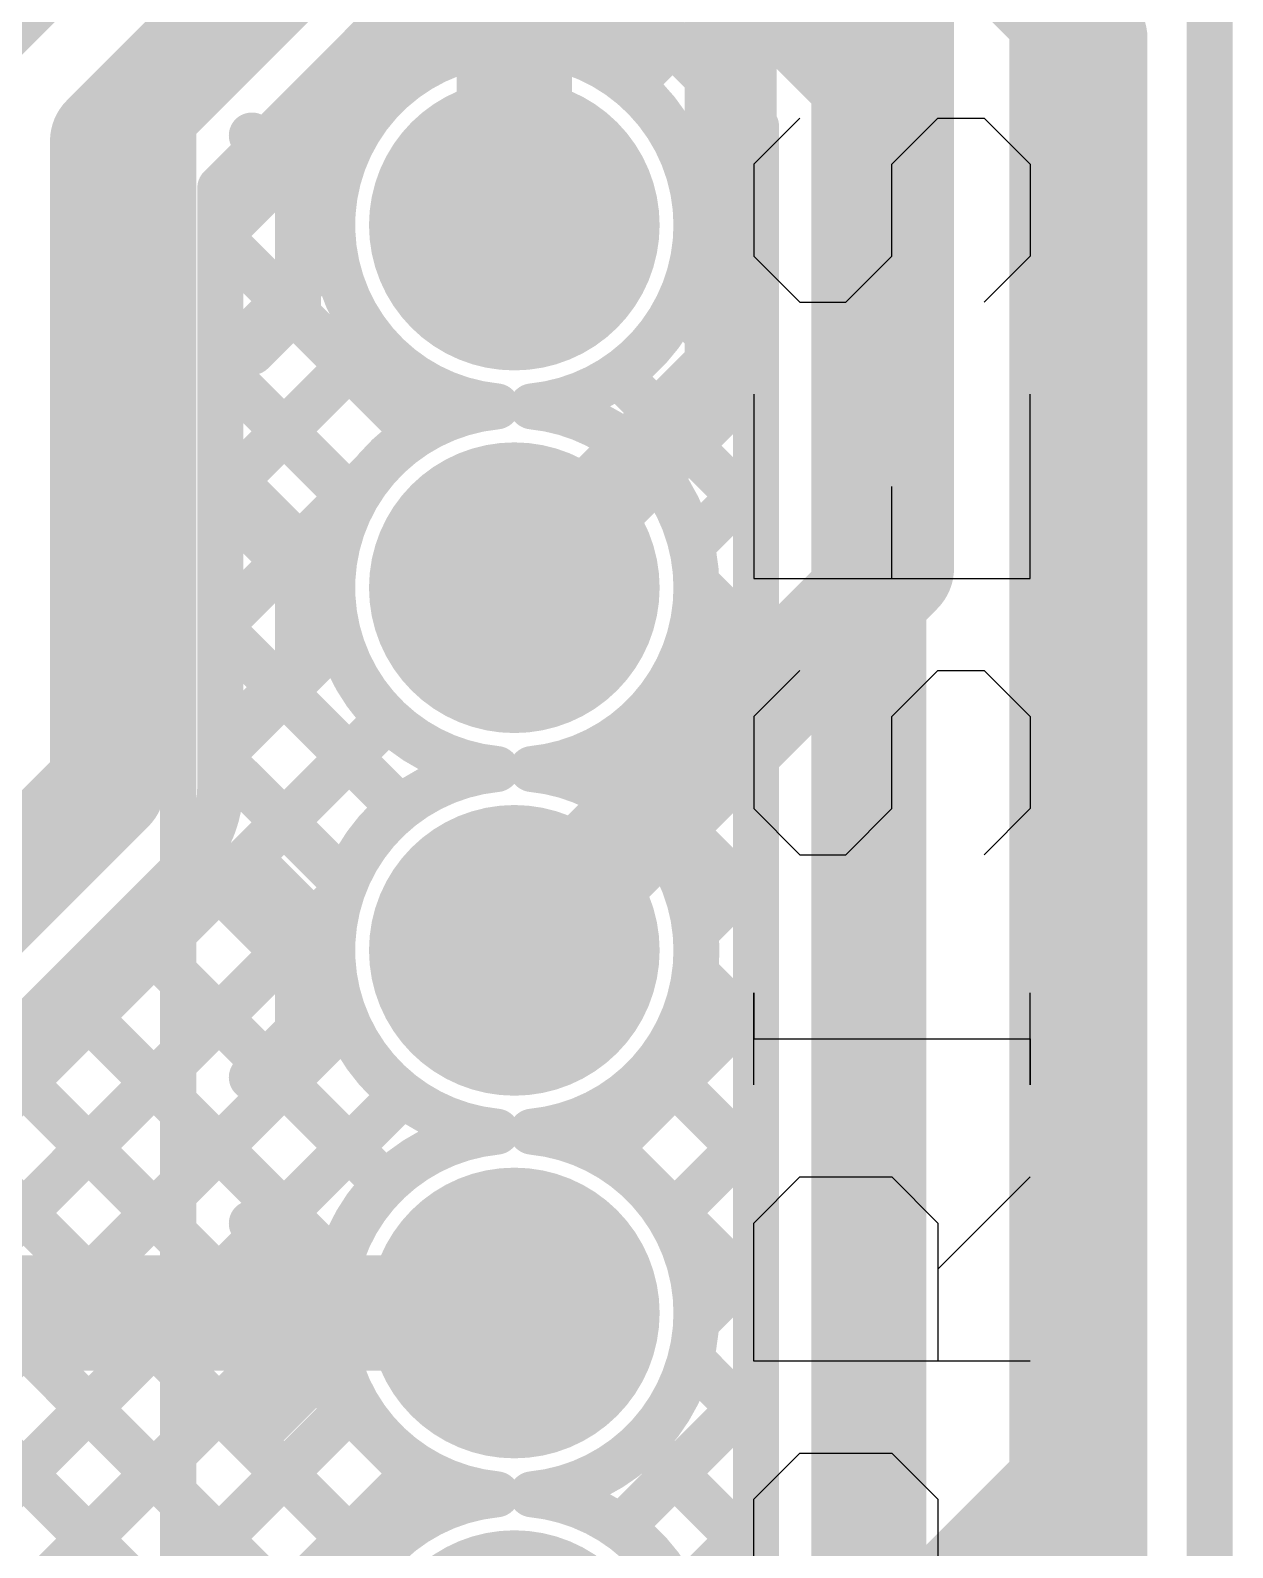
# Model space of a CAD drawing. Header units: millimetres. Extents: x 0.78 to 3.29, y 2.96 to 5.31.
# Drawn here: x 3.0279 to 3.289, y 4.1983 to 4.5277 of the extents above; entities that cross this region are included whole.
import ezdxf

# ---------------------------------------------------------------- set-up
doc = ezdxf.new("R2010")
doc.units = ezdxf.units.MM
doc.header["$MEASUREMENT"] = 0
for name, color, linetype in [('BottomLayer', 5, 'Continuous'), ('BottomOverlay', 54, 'Continuous'), ('BottomSolder', 6, 'Continuous'), ('Mechanical2', 216, 'Continuous'), ('MultiLayer', 9, 'Continuous'), ('PadHoleLayer', 156, 'Continuous'), ('TopLayer', 1, 'Continuous'), ('TopOverlay', 2, 'Continuous'), ('TopSolder', 216, 'Continuous')]:
    doc.layers.add(name, color=color, linetype=linetype)

# ---------------------------------------------------------------- blocks, each defined once
blk = doc.blocks.new('B13B_PH_K_S_LF__SN__B_12')
at = {"layer": 'BottomLayer', "const_width": 0.02756}
for points in [[(0.22244, 0, 1), (0.25, 0, 1)], [(0.30118, 0, 1), (0.32874, 0, 1)], [(0.37992, 0, 1), (0.40748, 0, 1)], [(0.45866, 0, 1), (0.48622, 0, 1)]]:
    blk.add_lwpolyline(points, format="xyb", close=True, dxfattribs=at)
at = {"layer": 'BottomOverlay'}
for points, const_width in [([(-0.55344, 0.073), (0.55334, 0.073)], 0.00787), ([(0.20866, 0.057), (0.21866, 0.047)], 0.01), ([(0.25566, 0.057), (0.24566, 0.047)], 0.01), ([(0.2874, 0.057), (0.2974, 0.047)], 0.01), ([(0.3344, 0.057), (0.3244, 0.047)], 0.01), ([(0.36614, 0.057), (0.37614, 0.047)], 0.01), ([(0.41314, 0.057), (0.40314, 0.047)], 0.01), ([(0.44488, 0.057), (0.45488, 0.047)], 0.01), ([(0.49188, 0.057), (0.48188, 0.047)], 0.01), ([(0.21866, 0.047), (0.24566, 0.047)], 0.01), ([(0.2974, 0.047), (0.3244, 0.047)], 0.01), ([(0.37614, 0.047), (0.40314, 0.047)], 0.01), ([(0.45488, 0.047), (0.48188, 0.047)], 0.01), ([(-0.55344, -0.113), (0.55334, -0.113)], 0.00787)]:
    blk.add_lwpolyline(points, dxfattribs=dict(at, const_width=const_width))
at = {"layer": 'BottomOverlay', "const_width": 0.005}
for points in [[(0.20616, 0.057, 1), (0.21116, 0.057, 1)], [(0.25316, 0.057, 1), (0.25816, 0.057, 1)], [(0.2849, 0.057, 1), (0.2899, 0.057, 1)], [(0.3319, 0.057, 1), (0.3369, 0.057, 1)], [(0.36364, 0.057, 1), (0.36864, 0.057, 1)], [(0.41064, 0.057, 1), (0.41564, 0.057, 1)], [(0.44238, 0.057, 1), (0.44738, 0.057, 1)], [(0.48938, 0.057, 1), (0.49438, 0.057, 1)], [(0.21616, 0.047, 1), (0.22116, 0.047, 1)], [(0.21616, 0.047, 1), (0.22116, 0.047, 1)], [(0.24316, 0.047, 1), (0.24816, 0.047, 1)], [(0.24316, 0.047, 1), (0.24816, 0.047, 1)], [(0.2949, 0.047, 1), (0.2999, 0.047, 1)], [(0.2949, 0.047, 1), (0.2999, 0.047, 1)], [(0.3219, 0.047, 1), (0.3269, 0.047, 1)], [(0.3219, 0.047, 1), (0.3269, 0.047, 1)], [(0.37364, 0.047, 1), (0.37864, 0.047, 1)], [(0.37364, 0.047, 1), (0.37864, 0.047, 1)], [(0.40064, 0.047, 1), (0.40564, 0.047, 1)], [(0.40064, 0.047, 1), (0.40564, 0.047, 1)], [(0.45238, 0.047, 1), (0.45738, 0.047, 1)], [(0.45238, 0.047, 1), (0.45738, 0.047, 1)], [(0.47938, 0.047, 1), (0.48438, 0.047, 1)], [(0.47938, 0.047, 1), (0.48438, 0.047, 1)]]:
    blk.add_lwpolyline(points, format="xyb", close=True, dxfattribs=at)
at = {"layer": 'BottomSolder', "const_width": 0.03156}
for points in [[(0.1417, 0, 1), (0.17326, 0, 1)], [(0.22044, 0, 1), (0.252, 0, 1)], [(0.29918, 0, 1), (0.33074, 0, 1)], [(0.37792, 0, 1), (0.40948, 0, 1)], [(0.45666, 0, 1), (0.48822, 0, 1)]]:
    blk.add_lwpolyline(points, format="xyb", close=True, dxfattribs=at)
at = {"layer": 'MultiLayer', "const_width": 0.02756}
for points in [[(0.22244, 0, 1), (0.25, 0, 1)], [(0.30118, 0, 1), (0.32874, 0, 1)], [(0.37992, 0, 1), (0.40748, 0, 1)], [(0.45866, 0, 1), (0.48622, 0, 1)]]:
    blk.add_lwpolyline(points, format="xyb", close=True, dxfattribs=at)
at = {"layer": 'PadHoleLayer', "const_width": 0.01476}
for points in [[(0.22884, 0, 1), (0.2436, 0, 1)], [(0.30758, 0, 1), (0.32234, 0, 1)], [(0.38632, 0, 1), (0.40108, 0, 1)], [(0.46506, 0, 1), (0.47982, 0, 1)]]:
    blk.add_lwpolyline(points, format="xyb", close=True, dxfattribs=at)
at = {"layer": 'TopLayer', "const_width": 0.02756}
for points in [[(0.22244, 0, 1), (0.25, 0, 1)], [(0.30118, 0, 1), (0.32874, 0, 1)], [(0.37992, 0, 1), (0.40748, 0, 1)], [(0.45866, 0, 1), (0.48622, 0, 1)]]:
    blk.add_lwpolyline(points, format="xyb", close=True, dxfattribs=at)
at = {"layer": 'TopSolder', "const_width": 0.03156}
for points in [[(0.1417, 0, 1), (0.17326, 0, 1)], [(0.22044, 0, 1), (0.252, 0, 1)], [(0.29918, 0, 1), (0.33074, 0, 1)], [(0.37792, 0, 1), (0.40948, 0, 1)], [(0.45666, 0, 1), (0.48822, 0, 1)]]:
    blk.add_lwpolyline(points, format="xyb", close=True, dxfattribs=at)

msp = doc.modelspace()

# ---------------------------------------------------------------- linework, layer by layer
at = {"layer": 'BottomLayer'}
for points, const_width in [([(3.253, 4.21174), (3.253, 4.62103)], 0.025), ([(3.216, 4.41096), (3.216, 4.59046)], 0.025), ([(3.18, 4.4537), (3.18, 4.571)], 0.02), ([(3.133, 4.48544), (3.133, 4.5594)], 0.025), ([(3.133, 4.4067), (3.18, 4.4537)], 0.02), ([(3.133, 4.32796), (3.216, 4.41096)], 0.025), ([(3.124, 4.4067), (3.1285, 4.4112)], 0.02), ([(3.124, 4.32796), (3.1285, 4.33246)], 0.025), ([(2.90478, 4.24922), (3.133, 4.24922)], 0.025), ([(3.133, 4.09174), (3.253, 4.21174)], 0.025)]:
    msp.add_lwpolyline(points, dxfattribs=dict(at, const_width=const_width))
for points, const_width in [([(3.12675, 4.48544, 1), (3.13925, 4.48544, 1)], 0.0125), ([(3.175, 4.4537, 1), (3.185, 4.4537, 1)], 0.01), ([(3.175, 4.4537, 1), (3.185, 4.4537, 1)], 0.01), ([(3.20975, 4.41096, 1), (3.22225, 4.41096, 1)], 0.0125), ([(3.20975, 4.41096, 1), (3.22225, 4.41096, 1)], 0.0125), ([(3.1235, 4.4112, 1), (3.1335, 4.4112, 1)], 0.01), ([(3.119, 4.4067, 1), (3.129, 4.4067, 1)], 0.01), ([(3.128, 4.4067, 1), (3.138, 4.4067, 1)], 0.01), ([(3.12225, 4.33246, 1), (3.13475, 4.33246, 1)], 0.0125), ([(3.11775, 4.32796, 1), (3.13025, 4.32796, 1)], 0.0125), ([(3.12675, 4.32796, 1), (3.13925, 4.32796, 1)], 0.0125), ([(3.12675, 4.24922, 1), (3.13925, 4.24922, 1)], 0.0125), ([(3.24675, 4.21174, 1), (3.25925, 4.21174, 1)], 0.0125), ([(3.24675, 4.21174, 1), (3.25925, 4.21174, 1)], 0.0125)]:
    msp.add_lwpolyline(points, format="xyb", close=True, dxfattribs=dict(at, const_width=const_width))
at = {"layer": 'Mechanical2', "const_width": 0.01}
msp.add_lwpolyline([(3.284, 5.129), (3.284, 2.963)], dxfattribs=at)
at = {"layer": 'TopLayer'}
for points, const_width in [([(2.99883, 4.51283), (3.08, 4.594)], 0.025), ([(3.19, 4.594), (3.258, 4.526)], 0.025), ([(3.04466, 4.50366), (3.092, 4.551)], 0.025), ([(3.176, 4.551), (3.21, 4.517)], 0.025), ([(3.258, 4.045), (3.258, 4.526)], 0.025), ([(3.06916, 4.49351), (3.10215, 4.5265)], 0.01), ([(3.06916, 4.48337), (3.11229, 4.5265)], 0.01), ([(3.10215, 4.5265), (3.16585, 4.5265)], 0.01), ([(3.11025, 4.5265), (3.11573, 4.52103)], 0.01), ([(3.13854, 4.5265), (3.14082, 4.52422)], 0.01), ([(3.15825, 4.51589), (3.16735, 4.525)], 0.01), ([(3.16585, 4.5265), (3.1855, 4.50685)], 0.01), ([(3.21, 3.967), (3.21, 4.517)], 0.025), ([(3.09206, 4.51641), (3.10049, 4.50798)], 0.01), ([(3.04466, 4.36366), (3.04466, 4.50366)], 0.025), ([(3.17002, 4.49938), (3.1815, 4.51086)], 0.01), ([(3.1855, 3.97715), (3.1855, 4.50685)], 0.01), ([(3.07792, 4.50227), (3.09346, 4.48672)], 0.01), ([(3.06916, 4.36366), (3.06916, 4.49351)], 0.01), ([(3.17178, 4.49326), (3.1855, 4.47954)], 0.01), ([(3.16977, 4.47084), (3.1855, 4.48658)], 0.01), ([(3.06916, 4.48274), (3.1118, 4.4401)], 0.01), ([(3.06916, 4.45509), (3.09385, 4.47978)], 0.01), ([(3.16859, 4.46817), (3.1855, 4.45125)], 0.01), ([(3.06916, 4.42681), (3.10255, 4.46019)], 0.01), ([(3.16142, 4.43422), (3.1855, 4.45829)], 0.01), ([(3.06916, 4.45446), (3.09817, 4.42545)], 0.01), ([(3.15554, 4.45293), (3.1855, 4.42297)], 0.01), ([(3.10799, 4.43735), (3.11906, 4.44842)], 0.01), ([(3.14371, 4.44478), (3.1476, 4.44867)], 0.01), ([(3.06916, 4.39852), (3.10235, 4.43171)], 0.01), ([(3.17146, 4.41597), (3.1855, 4.43001)], 0.01), ([(3.06916, 4.42617), (3.09378, 4.40156)], 0.01), ([(3.17255, 4.40764), (3.1855, 4.39469)], 0.01), ([(3.14824, 4.36447), (3.1855, 4.40172)], 0.01), ([(3.06916, 4.39789), (3.10824, 4.35881)], 0.01), ([(3.06916, 4.37024), (3.09492, 4.39599)], 0.01), ([(3.1664, 4.3855), (3.1855, 4.3664)], 0.01), ([(2.99607, 4.26886), (3.10549, 4.37828)], 0.01), ([(3.16426, 4.3522), (3.1855, 4.37344)], 0.01), ([(3.00367, 4.32267), (3.04466, 4.36366)], 0.025), ([(3.15175, 4.37187), (3.1855, 4.33812)], 0.01), ([(3.06916, 4.3696), (3.09623, 4.34254)], 0.01), ([(3.12122, 4.36572), (3.12373, 4.36824)], 0.01), ([(3.06303, 4.34745), (3.0957, 4.31478)], 0.01), ([(3.02101, 4.30537), (3.06196, 4.34631)], 0.01), ([(3.17235, 4.33201), (3.1855, 4.34515)], 0.01), ([(2.99607, 4.24058), (3.09524, 4.33974)], 0.01), ([(3.04892, 4.33327), (3.10502, 4.27718)], 0.01), ([(3.17226, 4.32308), (3.1855, 4.30983)], 0.01), ([(3.03478, 4.31913), (3.09472, 4.25919)], 0.01), ([(3.15235, 4.28372), (3.1855, 4.31687)], 0.01), ([(2.99607, 4.21229), (3.0965, 4.31272)], 0.01), ([(3.02063, 4.30499), (3.11839, 4.20724)], 0.01), ([(3.16385, 4.3032), (3.1855, 4.28155)], 0.01), ([(2.99918, 4.29817), (3.10213, 4.19522)], 0.01), ([(2.99607, 4.18401), (3.10876, 4.2967)], 0.01), ([(3.14758, 4.29119), (3.1855, 4.25326)], 0.01), ([(3.11982, 4.29066), (3.12299, 4.28749)], 0.01), ([(3.16676, 4.26984), (3.1855, 4.28859)], 0.01), ([(2.99607, 4.27299), (3.09374, 4.17532)], 0.01), ([(3.17251, 4.24731), (3.1855, 4.2603)], 0.01), ([(2.99735, 4.157), (3.09365, 4.25331)], 0.01), ([(2.99607, 4.2447), (3.11422, 4.12656)], 0.01), ([(3.17127, 4.23921), (3.1855, 4.22498)], 0.01), ([(3.15609, 4.2026), (3.1855, 4.23202)], 0.01), ([(3.02561, 4.15698), (3.0985, 4.22987)], 0.01), ([(3.16096, 4.22124), (3.1855, 4.1967)], 0.01), ([(3.04441, 4.14749), (3.11238, 4.21546)], 0.01), ([(3.14297, 4.21094), (3.14611, 4.20781)], 0.01), ([(3.16889, 4.18712), (3.1855, 4.20373)], 0.01)]:
    msp.add_lwpolyline(points, dxfattribs=dict(at, const_width=const_width))
for points, const_width in [([(3.25175, 4.526, 1), (3.26425, 4.526, 1)], 0.0125), ([(3.25175, 4.526, 1), (3.26425, 4.526, 1)], 0.0125), ([(3.09965, 4.5265, 1), (3.10465, 4.5265, 1)], 0.005), ([(3.09965, 4.5265, 1), (3.10465, 4.5265, 1)], 0.005), ([(3.10775, 4.5265, 1), (3.11275, 4.5265, 1)], 0.005), ([(3.10979, 4.5265, 1), (3.11479, 4.5265, 1)], 0.005), ([(3.13604, 4.5265, 1), (3.14104, 4.5265, 1)], 0.005), ([(3.16335, 4.5265, 1), (3.16835, 4.5265, 1)], 0.005), ([(3.16335, 4.5265, 1), (3.16835, 4.5265, 1)], 0.005), ([(3.16485, 4.525, 1), (3.16985, 4.525, 1)], 0.005), ([(3.13832, 4.52422, 1), (3.14332, 4.52422, 1)], 0.005), ([(3.20375, 4.517, 1), (3.21625, 4.517, 1)], 0.0125), ([(3.20375, 4.517, 1), (3.21625, 4.517, 1)], 0.0125), ([(3.11323, 4.52103, 1), (3.11823, 4.52103, 1)], 0.005), ([(3.08956, 4.51641, 1), (3.09456, 4.51641, 1)], 0.005), ([(3.15575, 4.51589, 1), (3.16075, 4.51589, 1)], 0.005), ([(3.03841, 4.50366, 1), (3.05091, 4.50366, 1)], 0.0125), ([(3.03841, 4.50366, 1), (3.05091, 4.50366, 1)], 0.0125), ([(3.179, 4.51086, 1), (3.184, 4.51086, 1)], 0.005), ([(3.09799, 4.50798, 1), (3.10299, 4.50798, 1)], 0.005), ([(3.183, 4.50685, 1), (3.188, 4.50685, 1)], 0.005), ([(3.183, 4.50685, 1), (3.188, 4.50685, 1)], 0.005), ([(3.07542, 4.50227, 1), (3.08042, 4.50227, 1)], 0.005), ([(3.16752, 4.49938, 1), (3.17252, 4.49938, 1)], 0.005), ([(3.06666, 4.49351, 1), (3.07166, 4.49351, 1)], 0.005), ([(3.06666, 4.49351, 1), (3.07166, 4.49351, 1)], 0.005), ([(3.16928, 4.49326, 1), (3.17428, 4.49326, 1)], 0.005), ([(3.09096, 4.48672, 1), (3.09596, 4.48672, 1)], 0.005), ([(3.17006, 4.48544, 1), (3.17506, 4.48544, 1)], 0.005), ([(3.17006, 4.48544, 1), (3.17506, 4.48544, 1)], 0.005), ([(3.183, 4.48658, 1), (3.188, 4.48658, 1)], 0.005), ([(3.06666, 4.48337, 1), (3.07166, 4.48337, 1)], 0.005), ([(3.06666, 4.48274, 1), (3.07166, 4.48274, 1)], 0.005), ([(3.09135, 4.47978, 1), (3.09635, 4.47978, 1)], 0.005), ([(3.183, 4.47954, 1), (3.188, 4.47954, 1)], 0.005), ([(3.16727, 4.47084, 1), (3.17227, 4.47084, 1)], 0.005), ([(3.16609, 4.46817, 1), (3.17109, 4.46817, 1)], 0.005), ([(3.10005, 4.46019, 1), (3.10505, 4.46019, 1)], 0.005), ([(3.183, 4.45829, 1), (3.188, 4.45829, 1)], 0.005), ([(3.06666, 4.45509, 1), (3.07166, 4.45509, 1)], 0.005), ([(3.06666, 4.45446, 1), (3.07166, 4.45446, 1)], 0.005), ([(3.15304, 4.45293, 1), (3.15804, 4.45293, 1)], 0.005), ([(3.183, 4.45125, 1), (3.188, 4.45125, 1)], 0.005), ([(3.11656, 4.44842, 1), (3.12156, 4.44842, 1)], 0.005), ([(3.12664, 4.44607, 1), (3.13164, 4.44607, 1)], 0.005), ([(3.12664, 4.44607, 1), (3.13164, 4.44607, 1)], 0.005), ([(3.13436, 4.44607, 1), (3.13936, 4.44607, 1)], 0.005), ([(3.13436, 4.44607, 1), (3.13936, 4.44607, 1)], 0.005), ([(3.1451, 4.44867, 1), (3.1501, 4.44867, 1)], 0.005), ([(3.14121, 4.44478, 1), (3.14621, 4.44478, 1)], 0.005), ([(3.1093, 4.4401, 1), (3.1143, 4.4401, 1)], 0.005), ([(3.10549, 4.43735, 1), (3.11049, 4.43735, 1)], 0.005), ([(3.15892, 4.43422, 1), (3.16392, 4.43422, 1)], 0.005), ([(3.09985, 4.43171, 1), (3.10485, 4.43171, 1)], 0.005), ([(3.183, 4.43001, 1), (3.188, 4.43001, 1)], 0.005), ([(3.06666, 4.42681, 1), (3.07166, 4.42681, 1)], 0.005), ([(3.06666, 4.42617, 1), (3.07166, 4.42617, 1)], 0.005), ([(3.09567, 4.42545, 1), (3.10067, 4.42545, 1)], 0.005), ([(3.183, 4.42297, 1), (3.188, 4.42297, 1)], 0.005), ([(3.16896, 4.41597, 1), (3.17396, 4.41597, 1)], 0.005), ([(3.17005, 4.40764, 1), (3.17505, 4.40764, 1)], 0.005), ([(3.17006, 4.4067, 1), (3.17506, 4.4067, 1)], 0.005), ([(3.17006, 4.4067, 1), (3.17506, 4.4067, 1)], 0.005), ([(3.09128, 4.40156, 1), (3.09628, 4.40156, 1)], 0.005), ([(3.183, 4.40172, 1), (3.188, 4.40172, 1)], 0.005), ([(3.06666, 4.39852, 1), (3.07166, 4.39852, 1)], 0.005), ([(3.06666, 4.39789, 1), (3.07166, 4.39789, 1)], 0.005), ([(3.09242, 4.39599, 1), (3.09742, 4.39599, 1)], 0.005), ([(3.183, 4.39469, 1), (3.188, 4.39469, 1)], 0.005), ([(3.1639, 4.3855, 1), (3.1689, 4.3855, 1)], 0.005), ([(3.10299, 4.37828, 1), (3.10799, 4.37828, 1)], 0.005), ([(3.183, 4.37344, 1), (3.188, 4.37344, 1)], 0.005), ([(3.03841, 4.36366, 1), (3.05091, 4.36366, 1)], 0.0125), ([(3.03841, 4.36366, 1), (3.05091, 4.36366, 1)], 0.0125), ([(3.06666, 4.37024, 1), (3.07166, 4.37024, 1)], 0.005), ([(3.14925, 4.37187, 1), (3.15425, 4.37187, 1)], 0.005), ([(3.06666, 4.3696, 1), (3.07166, 4.3696, 1)], 0.005), ([(3.12123, 4.36824, 1), (3.12623, 4.36824, 1)], 0.005), ([(3.12664, 4.36733, 1), (3.13164, 4.36733, 1)], 0.005), ([(3.12664, 4.36733, 1), (3.13164, 4.36733, 1)], 0.005), ([(3.13436, 4.36733, 1), (3.13936, 4.36733, 1)], 0.005), ([(3.13436, 4.36733, 1), (3.13936, 4.36733, 1)], 0.005), ([(3.06666, 4.36366, 1), (3.07166, 4.36366, 1)], 0.005), ([(3.06666, 4.36366, 1), (3.07166, 4.36366, 1)], 0.005), ([(3.06666, 4.36366, 1), (3.07166, 4.36366, 1)], 0.005), ([(3.11872, 4.36572, 1), (3.12372, 4.36572, 1)], 0.005), ([(3.14574, 4.36447, 1), (3.15074, 4.36447, 1)], 0.005), ([(3.183, 4.3664, 1), (3.188, 4.3664, 1)], 0.005), ([(3.10574, 4.35881, 1), (3.11074, 4.35881, 1)], 0.005), ([(3.16176, 4.3522, 1), (3.16676, 4.3522, 1)], 0.005), ([(3.06053, 4.34745, 1), (3.06553, 4.34745, 1)], 0.005), ([(3.05946, 4.34631, 1), (3.06446, 4.34631, 1)], 0.005), ([(3.05946, 4.34631, 1), (3.06446, 4.34631, 1)], 0.005), ([(3.05949, 4.34634, 1), (3.06449, 4.34634, 1)], 0.005), ([(3.183, 4.34515, 1), (3.188, 4.34515, 1)], 0.005), ([(3.09373, 4.34254, 1), (3.09873, 4.34254, 1)], 0.005), ([(3.09274, 4.33974, 1), (3.09774, 4.33974, 1)], 0.005), ([(3.183, 4.33812, 1), (3.188, 4.33812, 1)], 0.005), ([(3.04642, 4.33327, 1), (3.05142, 4.33327, 1)], 0.005), ([(3.16985, 4.33201, 1), (3.17485, 4.33201, 1)], 0.005), ([(3.17006, 4.32796, 1), (3.17506, 4.32796, 1)], 0.005), ([(3.17006, 4.32796, 1), (3.17506, 4.32796, 1)], 0.005), ([(3.16976, 4.32308, 1), (3.17476, 4.32308, 1)], 0.005), ([(3.03228, 4.31913, 1), (3.03728, 4.31913, 1)], 0.005), ([(3.0932, 4.31478, 1), (3.0982, 4.31478, 1)], 0.005), ([(3.183, 4.31687, 1), (3.188, 4.31687, 1)], 0.005), ([(3.094, 4.31272, 1), (3.099, 4.31272, 1)], 0.005), ([(3.183, 4.30983, 1), (3.188, 4.30983, 1)], 0.005), ([(3.16135, 4.3032, 1), (3.16635, 4.3032, 1)], 0.005), ([(3.10626, 4.2967, 1), (3.11126, 4.2967, 1)], 0.005), ([(3.14508, 4.29119, 1), (3.15008, 4.29119, 1)], 0.005), ([(3.11732, 4.29066, 1), (3.12232, 4.29066, 1)], 0.005), ([(3.12664, 4.28859, 1), (3.13164, 4.28859, 1)], 0.005), ([(3.12664, 4.28859, 1), (3.13164, 4.28859, 1)], 0.005), ([(3.13436, 4.28859, 1), (3.13936, 4.28859, 1)], 0.005), ([(3.13436, 4.28859, 1), (3.13936, 4.28859, 1)], 0.005), ([(3.183, 4.28859, 1), (3.188, 4.28859, 1)], 0.005), ([(3.12049, 4.28749, 1), (3.12549, 4.28749, 1)], 0.005), ([(3.14985, 4.28372, 1), (3.15485, 4.28372, 1)], 0.005), ([(3.183, 4.28155, 1), (3.188, 4.28155, 1)], 0.005), ([(3.10252, 4.27718, 1), (3.10752, 4.27718, 1)], 0.005), ([(3.16426, 4.26984, 1), (3.16926, 4.26984, 1)], 0.005), ([(3.09222, 4.25919, 1), (3.09722, 4.25919, 1)], 0.005), ([(3.183, 4.2603, 1), (3.188, 4.2603, 1)], 0.005), ([(3.09115, 4.25331, 1), (3.09615, 4.25331, 1)], 0.005), ([(3.183, 4.25326, 1), (3.188, 4.25326, 1)], 0.005), ([(3.17006, 4.24922, 1), (3.17506, 4.24922, 1)], 0.005), ([(3.17006, 4.24922, 1), (3.17506, 4.24922, 1)], 0.005), ([(3.17001, 4.24731, 1), (3.17501, 4.24731, 1)], 0.005), ([(3.16877, 4.23921, 1), (3.17377, 4.23921, 1)], 0.005), ([(3.183, 4.23202, 1), (3.188, 4.23202, 1)], 0.005), ([(3.096, 4.22987, 1), (3.101, 4.22987, 1)], 0.005), ([(3.183, 4.22498, 1), (3.188, 4.22498, 1)], 0.005), ([(3.15846, 4.22124, 1), (3.16346, 4.22124, 1)], 0.005), ([(3.10988, 4.21546, 1), (3.11488, 4.21546, 1)], 0.005), ([(3.12664, 4.20985, 1), (3.13164, 4.20985, 1)], 0.005), ([(3.12664, 4.20985, 1), (3.13164, 4.20985, 1)], 0.005), ([(3.13436, 4.20985, 1), (3.13936, 4.20985, 1)], 0.005), ([(3.13436, 4.20985, 1), (3.13936, 4.20985, 1)], 0.005), ([(3.14047, 4.21094, 1), (3.14547, 4.21094, 1)], 0.005), ([(3.11589, 4.20724, 1), (3.12089, 4.20724, 1)], 0.005), ([(3.14361, 4.20781, 1), (3.14861, 4.20781, 1)], 0.005), ([(3.15359, 4.2026, 1), (3.15859, 4.2026, 1)], 0.005), ([(3.183, 4.20373, 1), (3.188, 4.20373, 1)], 0.005), ([(3.183, 4.1967, 1), (3.188, 4.1967, 1)], 0.005), ([(3.09963, 4.19522, 1), (3.10463, 4.19522, 1)], 0.005)]:
    msp.add_lwpolyline(points, format="xyb", close=True, dxfattribs=dict(at, const_width=const_width))
at = {"layer": 'TopLayer', "const_width": 0.01}
for points in [[(3.12914, 4.44607, -2.256549), (3.17256, 4.48544)], [(3.17256, 4.48544, -0.385853), (3.13686, 4.44607)], [(3.12914, 4.36733, -0.906691), (3.12914, 4.44607)], [(3.13686, 4.44607, -0.385853), (3.17256, 4.4067)], [(3.17256, 4.4067, -0.385849), (3.13686, 4.36733)], [(3.12914, 4.28859, -0.906691), (3.12914, 4.36733)], [(3.13686, 4.36733, -0.385849), (3.17256, 4.32796)], [(3.06916, 4.36366, -0.199267), (3.06196, 4.34631)], [(3.06916, 4.36366, -0.198912), (3.06199, 4.34634)], [(3.17256, 4.32796, -0.385853), (3.13686, 4.28859)], [(3.12914, 4.20985, -0.906697), (3.12914, 4.28859)], [(3.13686, 4.28859, -0.385853), (3.17256, 4.24922)], [(3.17256, 4.24922, -0.385853), (3.13686, 4.20985)], [(3.12914, 4.13111, -0.906691), (3.12914, 4.20985)], [(3.13686, 4.20985, -0.385853), (3.17256, 4.17048)]]:
    msp.add_lwpolyline(points, format="xyb", dxfattribs=at)
at = {"layer": 'TopOverlay'}
for p, q in [((3.19502, 4.50868), (3.18502, 4.49868)), ((3.21501, 4.49868), (3.22501, 4.50868)), ((3.22501, 4.50868), (3.235, 4.50868)), ((3.235, 4.50868), (3.245, 4.49868)), ((3.18502, 4.49868), (3.18502, 4.47869)), ((3.21501, 4.47869), (3.21501, 4.49868)), ((3.245, 4.49868), (3.245, 4.47869)), ((3.18502, 4.47869), (3.19502, 4.46869)), ((3.20501, 4.46869), (3.21501, 4.47869)), ((3.245, 4.47869), (3.235, 4.46869)), ((3.19502, 4.46869), (3.20501, 4.46869)), ((3.18502, 4.4487), (3.18502, 4.40871)), ((3.245, 4.40871), (3.245, 4.4487)), ((3.21501, 4.40871), (3.21501, 4.42871)), ((3.18502, 4.40871), (3.245, 4.40871)), ((3.19502, 4.38872), (3.18502, 4.37872)), ((3.21501, 4.37872), (3.22501, 4.38872)), ((3.22501, 4.38872), (3.235, 4.38872)), ((3.235, 4.38872), (3.245, 4.37872)), ((3.18502, 4.37872), (3.18502, 4.35873)), ((3.21501, 4.35873), (3.21501, 4.37872)), ((3.245, 4.37872), (3.245, 4.35873)), ((3.18502, 4.35873), (3.19502, 4.34873)), ((3.20501, 4.34873), (3.21501, 4.35873)), ((3.245, 4.35873), (3.235, 4.34873)), ((3.19502, 4.34873), (3.20501, 4.34873)), ((3.18502, 4.29875), (3.18502, 4.31874)), ((3.18502, 4.31874), (3.18502, 4.30874)), ((3.245, 4.29875), (3.245, 4.31874)), ((3.18502, 4.30874), (3.245, 4.30874)), ((3.245, 4.30874), (3.245, 4.29875)), ((3.18502, 4.26876), (3.19502, 4.27875)), ((3.19502, 4.27875), (3.21501, 4.27875)), ((3.21501, 4.27875), (3.22501, 4.26876)), ((3.22501, 4.25876), (3.245, 4.27875)), ((3.18502, 4.23877), (3.18502, 4.26876)), ((3.22501, 4.26876), (3.22501, 4.23877)), ((3.245, 4.23877), (3.18502, 4.23877)), ((3.18502, 4.20878), (3.19502, 4.21877)), ((3.19502, 4.21877), (3.21501, 4.21877)), ((3.21501, 4.21877), (3.22501, 4.20878)), ((3.18502, 4.17879), (3.18502, 4.20878)), ((3.22501, 4.20878), (3.22501, 4.17879))]:
    msp.add_line(p, q, dxfattribs=at)

# ---------------------------------------------------------------- block references
at = {"rotation": 90}
msp.add_blockref('B13B_PH_K_S_LF__SN__B_12', (3.133, 4.013), dxfattribs=at)

doc.saveas('drawing.dxf')
